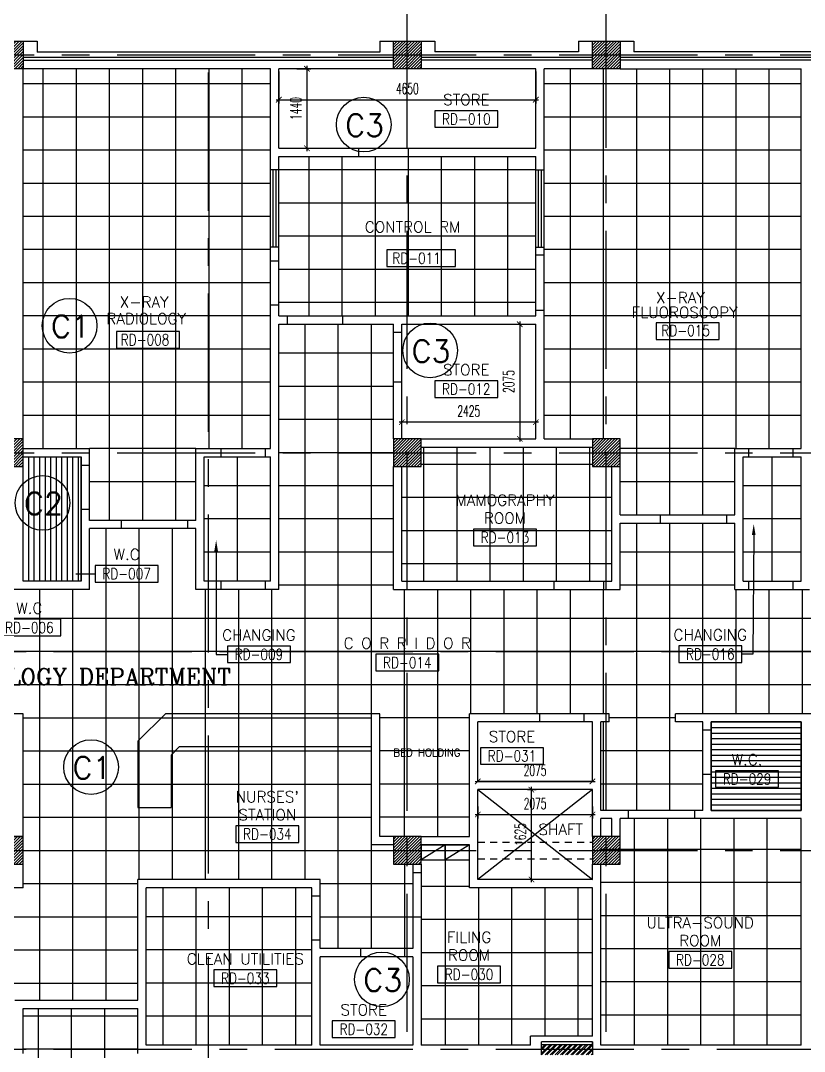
# Model space of a CAD drawing. Extents: x 417820 to 418166, y 43448 to 43632.
# Drawn here: x 417838.86 to 417853.04, y 43507.66 to 43526.31 of the extents above; entities that cross this region are included whole.
import ezdxf
from ezdxf.enums import TextEntityAlignment as Align

# ---------------------------------------------------------------- set-up
doc = ezdxf.new("R2010")
doc.units = 0
doc.header["$MEASUREMENT"] = 0
doc.header["$PDMODE"] = 3
doc.header["$PDSIZE"] = 0.1
doc.linetypes.add('CENTERX2', pattern=[4, 2.5, -0.5, 0.5, -0.5])
doc.linetypes.add('HIDDEN2', pattern=[0.1875, 0.125, -0.0625])
doc.layers.get('0').update_dxf_attribs({"linetype": 'CONTINUOUS'})
doc.layers.get('DEFPOINTS').update_dxf_attribs({"linetype": 'CONTINUOUS'})
for name, color, linetype in [('AX-DIM', 4, 'CONTINUOUS'), ('AXES', 11, 'CENTERX2'), ('CEILING', 4, 'CONTINUOUS'), ('ceiling-marker', 6, 'CONTINUOUS'), ('COL', 2, 'CONTINUOUS'), ('COUNTER', 5, 'CONTINUOUS'), ('DIM', 4, 'CONTINUOUS'), ('E-PANELBX', 3, 'CONTINUOUS'), ('FHC', 2, 'CONTINUOUS'), ('HAT', 8, 'CONTINUOUS'), ('HIDDEN', 9, 'HIDDEN2'), ('INSUL', 7, 'CONTINUOUS'), ('Locker', 7, 'CONTINUOUS'), ('RM-BOX', 11, 'CONTINUOUS'), ('RM-IND', 5, 'CONTINUOUS'), ('RM-NAME', 11, 'CONTINUOUS'), ('RM-NO', 11, 'CONTINUOUS'), ('TXT', 2, 'CONTINUOUS'), ('WALL', 2, 'CONTINUOUS'), ('WIN', 5, 'CONTINUOUS')]:
    doc.layers.add(name, color=color, linetype=linetype)
doc.styles.add('ROMANC', font='romanc', dxfattribs={"height": 0.1})
doc.styles.add('ROMANS', font='ROMANS.shx', dxfattribs={"width": 0.6})
doc.dimstyles.new('STANDARD in', dxfattribs={"dimtxt": 0.2, "dimasz": 0.1, "dimexe": 0.07, "dimexo": 0.05, "dimgap": 0.1, "dimtad": 1, "dimdec": 0, "dimlfac": 1000, "dimzin": 0, "dimdsep": 46, "dimtxsty": 'ROMANS', "dimblk": 'ARCHTICK', "dimcen": 0.05, "dimdle": 0.05, "dimclrd": 4, "dimclre": 4, "dimclrt": 2, "dimadec": 0, "dimazin": 0, "dimtfac": 1, "dimtdec": 0, "dimtmove": 2, "dimatfit": 3, "dimldrblk": 'ARCHTICK', "dimfxl": 0, "dimtolj": 1, "dimtzin": 0, "dimarcsym": 0})

# ---------------------------------------------------------------- blocks, each defined once
blk = doc.blocks.new('_ARCHTICK')
at = {"color": 0, "linetype": 'ByBlock', "const_width": 0.15}
blk.add_lwpolyline([(-0.5, -0.5), (0.5, 0.5)], dxfattribs=at)
blk = doc.blocks.new('*D179')
at = {"layer": 'AX-DIM', "color": 4, "lineweight": -2}
for p, q in [((417831.207, 43525.809), (417831.207, 43538.007)), ((417906.523, 43536.567), (417906.523, 43538.007)), ((417831.157, 43537.937), (417906.573, 43537.937))]:
    blk.add_line(p, q, dxfattribs=at)
at = {"layer": 'DEFPOINTS', "color": 0}
for p in [(417906.523, 43537.937), (417906.523, 43536.517), (417831.207, 43525.759)]:
    blk.add_point(p, dxfattribs=at)
at = {"layer": 'AX-DIM', "color": 4, "lineweight": -2, "xscale": 0.1, "yscale": 0.1, "zscale": 0.1, "rotation": 180}
blk.add_blockref('_ARCHTICK', (417831.207, 43537.937), dxfattribs=at)
at = {"layer": 'AX-DIM', "color": 4, "lineweight": -2, "xscale": 0.1, "yscale": 0.1, "zscale": 0.1}
blk.add_blockref('_ARCHTICK', (417906.523, 43537.937), dxfattribs=at)
at = {"layer": 'AX-DIM', "color": 2, "insert": (417868.865, 43538.137), "char_height": 0.2, "attachment_point": 5, "style": 'ROMANS'}
blk.add_mtext('\\A1;75316', dxfattribs=at)
blk = doc.blocks.new('*X82')
at = {"color": 0}
for p, q in [((31339, 55151), (31789, 55601)), ((31339, 55204), (31736, 55601)), ((31339, 55257), (31683, 55601)), ((31339, 55310), (31630, 55601)), ((31339, 55363), (31577, 55601)), ((31339, 55416), (31524, 55601)), ((31339, 55469), (31471, 55601)), ((31339, 55522), (31418, 55601)), ((31339, 55575), (31365, 55601)), ((31342, 55101), (31839, 55598)), ((31395, 55101), (31839, 55545)), ((31448, 55101), (31839, 55492)), ((31501, 55101), (31839, 55439)), ((31554, 55101), (31839, 55386)), ((31607, 55101), (31839, 55333)), ((31660, 55101), (31839, 55280)), ((31713, 55101), (31839, 55227)), ((31766, 55101), (31839, 55174)), ((31820, 55101), (31839, 55121))]:
    blk.add_line(p, q, dxfattribs=at)
blk = doc.blocks.new('COL50')
at = {"layer": 'COL'}
blk.add_lwpolyline([(-250, 250), (-250, -250), (250, -250), (250, 250)], close=True, dxfattribs=at)
blk = doc.blocks.new('*X85')
at = {"color": 0}
for p, q in [((31339, 62310), (31830, 62801)), ((31339, 62364), (31777, 62801)), ((31339, 62417), (31724, 62801)), ((31339, 62470), (31671, 62801)), ((31339, 62523), (31618, 62801)), ((31339, 62576), (31565, 62801)), ((31339, 62629), (31512, 62801)), ((31339, 62682), (31458, 62801)), ((31339, 62735), (31405, 62801)), ((31339, 62788), (31352, 62801)), ((31383, 62301), (31839, 62757)), ((31436, 62301), (31839, 62704)), ((31489, 62301), (31839, 62651)), ((31542, 62301), (31839, 62598)), ((31595, 62301), (31839, 62545)), ((31648, 62301), (31839, 62492)), ((31701, 62301), (31839, 62439)), ((31754, 62301), (31839, 62386)), ((31807, 62301), (31839, 62333))]:
    blk.add_line(p, q, dxfattribs=at)
blk = doc.blocks.new('*X87')
at = {"color": 0}
for p, q in [((31339, 69523), (31817, 70001)), ((31339, 69576), (31764, 70001)), ((31339, 69629), (31711, 70001)), ((31339, 69682), (31658, 70001)), ((31339, 69735), (31605, 70001)), ((31339, 69788), (31552, 70001)), ((31339, 69841), (31499, 70001)), ((31339, 69894), (31446, 70001)), ((31339, 69947), (31393, 70001)), ((31370, 69501), (31839, 69970)), ((31423, 69501), (31839, 69917)), ((31476, 69501), (31839, 69864)), ((31529, 69501), (31839, 69811)), ((31582, 69501), (31839, 69758)), ((31635, 69501), (31839, 69705)), ((31688, 69501), (31839, 69652)), ((31741, 69501), (31839, 69599)), ((31795, 69501), (31839, 69546))]:
    blk.add_line(p, q, dxfattribs=at)
blk = doc.blocks.new('RM1')
at = {"layer": 'RM-BOX'}
blk.add_lwpolyline([(570, -200), (-570, -200), (-570, -500), (570, -500)], close=True, dxfattribs=at)
at = {"layer": 'RM-NAME', "style": 'ROMANS'}
for tag, p in [('ROOMNAME1', (0, 324)), ('ROOMNAME2', (0, 0))]:
    blk.add_attdef(tag, text='', height=200, dxfattribs=at).set_placement(p, align=Align.MIDDLE)
at = {"layer": 'RM-NO', "style": 'ROMANS', "width": 0.8}
blk.add_attdef('ROOMNO', text='', height=200, dxfattribs=at).set_placement((0, -350), align=Align.MIDDLE)
blk = doc.blocks.new('*X108')
at = {"color": 0}
for p, q in [((39290, 55942), (39763, 56416)), ((39290, 55995), (39710, 56416)), ((39290, 56048), (39657, 56416)), ((39290, 56101), (39604, 56416)), ((39290, 56154), (39551, 56416)), ((39290, 56207), (39498, 56416)), ((39290, 56260), (39445, 56416)), ((39290, 56313), (39392, 56416)), ((39290, 56366), (39339, 56416)), ((39316, 55916), (39790, 56389)), ((39369, 55916), (39790, 56336)), ((39422, 55916), (39790, 56283)), ((39475, 55916), (39790, 56230)), ((39528, 55916), (39790, 56177)), ((39581, 55916), (39790, 56124)), ((39634, 55916), (39790, 56071)), ((39687, 55916), (39790, 56018)), ((39741, 55916), (39790, 55965))]:
    blk.add_line(p, q, dxfattribs=at)
blk = doc.blocks.new('*X89')
at = {"color": 0}
for p, q in [((38539, 62351), (38989, 62801)), ((38539, 62404), (38936, 62801)), ((38539, 62457), (38883, 62801)), ((38539, 62510), (38830, 62801)), ((38539, 62563), (38777, 62801)), ((38539, 62616), (38724, 62801)), ((38539, 62669), (38671, 62801)), ((38539, 62722), (38618, 62801)), ((38539, 62775), (38565, 62801)), ((38542, 62301), (39039, 62798)), ((38595, 62301), (39039, 62745)), ((38648, 62301), (39039, 62692)), ((38701, 62301), (39039, 62639)), ((38754, 62301), (39039, 62586)), ((38807, 62301), (39039, 62533)), ((38860, 62301), (39039, 62480)), ((38913, 62301), (39039, 62427)), ((38966, 62301), (39039, 62374)), ((39020, 62301), (39039, 62321))]:
    blk.add_line(p, q, dxfattribs=at)
blk = doc.blocks.new('*X88')
at = {"color": 0}
for p, q in [((38539, 69510), (39030, 70001)), ((38539, 69564), (38977, 70001)), ((38539, 69617), (38924, 70001)), ((38539, 69670), (38871, 70001)), ((38539, 69723), (38818, 70001)), ((38539, 69776), (38765, 70001)), ((38539, 69829), (38712, 70001)), ((38539, 69882), (38658, 70001)), ((38539, 69935), (38605, 70001)), ((38539, 69988), (38552, 70001)), ((38583, 69501), (39039, 69957)), ((38636, 69501), (39039, 69904)), ((38689, 69501), (39039, 69851)), ((38742, 69501), (39039, 69798)), ((38795, 69501), (39039, 69745)), ((38848, 69501), (39039, 69692)), ((38901, 69501), (39039, 69639)), ((38954, 69501), (39039, 69586)), ((39007, 69501), (39039, 69533))]:
    blk.add_line(p, q, dxfattribs=at)
blk = doc.blocks.new('*X90')
at = {"color": 0}
for p, q in [((42139, 62345), (42595, 62801)), ((42139, 62398), (42542, 62801)), ((42139, 62451), (42489, 62801)), ((42139, 62504), (42436, 62801)), ((42139, 62557), (42383, 62801)), ((42139, 62610), (42330, 62801)), ((42139, 62663), (42277, 62801)), ((42139, 62716), (42224, 62801)), ((42139, 62769), (42171, 62801)), ((42148, 62301), (42639, 62792)), ((42201, 62301), (42639, 62739)), ((42255, 62301), (42639, 62686)), ((42308, 62301), (42639, 62633)), ((42361, 62301), (42639, 62580)), ((42414, 62301), (42639, 62527)), ((42467, 62301), (42639, 62474)), ((42520, 62301), (42639, 62421)), ((42573, 62301), (42639, 62368)), ((42626, 62301), (42639, 62314))]:
    blk.add_line(p, q, dxfattribs=at)
blk = doc.blocks.new('*X91')
at = {"color": 0}
for p, q in [((42139, 69504), (42636, 70001)), ((42139, 69557), (42583, 70001)), ((42139, 69610), (42530, 70001)), ((42139, 69663), (42477, 70001)), ((42139, 69716), (42424, 70001)), ((42139, 69769), (42371, 70001)), ((42139, 69822), (42318, 70001)), ((42139, 69875), (42265, 70001)), ((42139, 69929), (42212, 70001)), ((42139, 69982), (42159, 70001)), ((42189, 69501), (42639, 69951)), ((42242, 69501), (42639, 69898)), ((42295, 69501), (42639, 69845)), ((42348, 69501), (42639, 69792)), ((42401, 69501), (42639, 69739)), ((42454, 69501), (42639, 69686)), ((42507, 69501), (42639, 69633)), ((42560, 69501), (42639, 69580)), ((42613, 69501), (42639, 69527))]:
    blk.add_line(p, q, dxfattribs=at)
blk = doc.blocks.new('*D146')
at = {"layer": 'DEFPOINTS', "color": 0}
for p in [(417843.532, 43525.444), (417848.182, 43525.444), (417848.182, 43524.884)]:
    blk.add_point(p, dxfattribs=at)
at = {"layer": 'DIM', "color": 4, "lineweight": -2}
for p, q in [((417843.532, 43525.394), (417843.532, 43524.814)), ((417848.182, 43525.394), (417848.182, 43524.814)), ((417843.482, 43524.884), (417848.232, 43524.884))]:
    blk.add_line(p, q, dxfattribs=at)
at = {"layer": 'DIM', "color": 4, "lineweight": -2, "xscale": 0.1, "yscale": 0.1, "zscale": 0.1, "rotation": 180}
blk.add_blockref('_ARCHTICK', (417843.532, 43524.884), dxfattribs=at)
at = {"layer": 'DIM', "color": 4, "lineweight": -2, "xscale": 0.1, "yscale": 0.1, "zscale": 0.1}
blk.add_blockref('_ARCHTICK', (417848.182, 43524.884), dxfattribs=at)
at = {"layer": 'DIM', "color": 2, "insert": (417845.857, 43525.084), "char_height": 0.2, "attachment_point": 5, "style": 'ROMANS'}
blk.add_mtext('\\A1;4650', dxfattribs=at)
blk = doc.blocks.new('*D147')
at = {"layer": 'DEFPOINTS', "color": 0}
for p in [(417843.807, 43525.444), (417843.807, 43524.004), (417844.039, 43524.004)]:
    blk.add_point(p, dxfattribs=at)
at = {"layer": 'DIM', "color": 4, "lineweight": -2}
for p, q in [((417844.039, 43525.494), (417844.039, 43523.954)), ((417843.857, 43525.444), (417844.109, 43525.444)), ((417843.857, 43524.004), (417844.109, 43524.004))]:
    blk.add_line(p, q, dxfattribs=at)
at = {"layer": 'DIM', "color": 4, "lineweight": -2, "xscale": 0.1, "yscale": 0.1, "zscale": 0.1}
for p, rotation in [((417844.039, 43525.444), 90), ((417844.039, 43524.004), 270)]:
    blk.add_blockref('_ARCHTICK', p, dxfattribs=dict(at, rotation=rotation))
at = {"layer": 'DIM', "color": 2, "insert": (417843.839, 43524.724), "char_height": 0.2, "attachment_point": 5, "rotation": 90, "style": 'ROMANS'}
blk.add_mtext('\\A1;1440', dxfattribs=at)
blk = doc.blocks.new('*D148')
at = {"layer": 'DEFPOINTS', "color": 0}
for p in [(417847.526, 43520.819), (417847.526, 43518.744), (417847.892, 43518.744)]:
    blk.add_point(p, dxfattribs=at)
at = {"layer": 'DIM', "color": 4, "lineweight": -2}
for p, q in [((417847.576, 43520.819), (417847.962, 43520.819)), ((417847.892, 43520.869), (417847.892, 43518.694)), ((417847.576, 43518.744), (417847.962, 43518.744))]:
    blk.add_line(p, q, dxfattribs=at)
at = {"layer": 'DIM', "color": 4, "lineweight": -2, "xscale": 0.1, "yscale": 0.1, "zscale": 0.1}
for p, rotation in [((417847.892, 43520.819), 90), ((417847.892, 43518.744), 270)]:
    blk.add_blockref('_ARCHTICK', p, dxfattribs=dict(at, rotation=rotation))
at = {"layer": 'DIM', "color": 2, "insert": (417847.692, 43519.782), "char_height": 0.2, "attachment_point": 5, "rotation": 90, "style": 'ROMANS'}
blk.add_mtext('\\A1;2075', dxfattribs=at)
blk = doc.blocks.new('*D149')
at = {"layer": 'DEFPOINTS', "color": 0}
for p in [(417845.757, 43519.047), (417845.757, 43518.889), (417848.182, 43518.744)]:
    blk.add_point(p, dxfattribs=at)
at = {"layer": 'DIM', "color": 4, "lineweight": -2}
for p, q in [((417845.757, 43518.939), (417845.757, 43519.117)), ((417848.182, 43518.794), (417848.182, 43519.117)), ((417848.232, 43519.047), (417845.707, 43519.047))]:
    blk.add_line(p, q, dxfattribs=at)
at = {"layer": 'DIM', "color": 4, "lineweight": -2, "xscale": 0.1, "yscale": 0.1, "zscale": 0.1, "rotation": 180}
blk.add_blockref('_ARCHTICK', (417845.757, 43519.047), dxfattribs=at)
at = {"layer": 'DIM', "color": 4, "lineweight": -2, "xscale": 0.1, "yscale": 0.1, "zscale": 0.1}
blk.add_blockref('_ARCHTICK', (417848.182, 43519.047), dxfattribs=at)
at = {"layer": 'DIM', "color": 2, "insert": (417846.969, 43519.247), "char_height": 0.2, "attachment_point": 5, "style": 'ROMANS'}
blk.add_mtext('\\A1;2425', dxfattribs=at)
blk = doc.blocks.new('*D150')
at = {"layer": 'DEFPOINTS', "color": 0}
for p in [(417848.102, 43512.394), (417848.235, 43512.394), (417848.235, 43510.769)]:
    blk.add_point(p, dxfattribs=at)
at = {"layer": 'DIM', "color": 4, "lineweight": -2}
for p, q in [((417848.185, 43512.394), (417848.032, 43512.394)), ((417848.102, 43510.719), (417848.102, 43512.444)), ((417848.185, 43510.769), (417848.032, 43510.769))]:
    blk.add_line(p, q, dxfattribs=at)
at = {"layer": 'DIM', "color": 4, "lineweight": -2, "xscale": 0.1, "yscale": 0.1, "zscale": 0.1}
for p, rotation in [((417848.102, 43512.394), 90), ((417848.102, 43510.769), 270)]:
    blk.add_blockref('_ARCHTICK', p, dxfattribs=dict(at, rotation=rotation))
at = {"layer": 'DIM', "color": 2, "insert": (417847.902, 43511.582), "char_height": 0.2, "attachment_point": 5, "rotation": 90, "style": 'ROMANS'}
blk.add_mtext('\\A1;1625', dxfattribs=at)
blk = doc.blocks.new('*D151')
at = {"layer": 'DEFPOINTS', "color": 0}
for p in [(417847.132, 43512.137), (417849.207, 43512.137), (417849.207, 43511.943)]:
    blk.add_point(p, dxfattribs=at)
at = {"layer": 'DIM', "color": 4, "lineweight": -2}
for p, q in [((417847.132, 43512.087), (417847.132, 43511.873)), ((417849.207, 43512.087), (417849.207, 43511.873)), ((417847.082, 43511.943), (417849.257, 43511.943))]:
    blk.add_line(p, q, dxfattribs=at)
at = {"layer": 'DIM', "color": 4, "lineweight": -2, "xscale": 0.1, "yscale": 0.1, "zscale": 0.1, "rotation": 180}
blk.add_blockref('_ARCHTICK', (417847.132, 43511.943), dxfattribs=at)
at = {"layer": 'DIM', "color": 4, "lineweight": -2, "xscale": 0.1, "yscale": 0.1, "zscale": 0.1}
blk.add_blockref('_ARCHTICK', (417849.207, 43511.943), dxfattribs=at)
at = {"layer": 'DIM', "color": 2, "insert": (417848.169, 43512.143), "char_height": 0.2, "attachment_point": 5, "style": 'ROMANS'}
blk.add_mtext('\\A1;2075', dxfattribs=at)
blk = doc.blocks.new('*D152')
at = {"layer": 'DEFPOINTS', "color": 0}
for p in [(417847.132, 43512.544), (417849.207, 43512.544), (417849.207, 43512.544)]:
    blk.add_point(p, dxfattribs=at)
at = {"layer": 'DIM', "color": 4, "lineweight": -2}
for p, q in [((417847.132, 43512.594), (417847.132, 43512.614)), ((417849.207, 43512.594), (417849.207, 43512.614)), ((417847.082, 43512.544), (417849.257, 43512.544))]:
    blk.add_line(p, q, dxfattribs=at)
at = {"layer": 'DIM', "color": 4, "lineweight": -2, "xscale": 0.1, "yscale": 0.1, "zscale": 0.1, "rotation": 180}
blk.add_blockref('_ARCHTICK', (417847.132, 43512.544), dxfattribs=at)
at = {"layer": 'DIM', "color": 4, "lineweight": -2, "xscale": 0.1, "yscale": 0.1, "zscale": 0.1}
blk.add_blockref('_ARCHTICK', (417849.207, 43512.544), dxfattribs=at)
at = {"layer": 'DIM', "color": 2, "insert": (417848.169, 43512.744), "char_height": 0.2, "attachment_point": 5, "style": 'ROMANS'}
blk.add_mtext('\\A1;2075', dxfattribs=at)

msp = doc.modelspace()

# ---------------------------------------------------------------- hatches: boundary and pattern name
at = {"layer": 'FHC', "linetype": 'ByBlock', "ltscale": 0.3}
h = msp.add_hatch(dxfattribs=at)
h.set_pattern_fill('ANSI32', color=11, scale=175, style=0)
h.set_pattern_definition([(44.999998, (417616.090424, 43476.54332), (-0.046403885, 0.046403882), []), (44.999998, (417616.12136, 43476.54332), (-0.046403885, 0.046403882), [])])
h.paths.add_polyline_path([(417849.2066, 43507.5943), (417849.2066, 43507.7843), (417848.2866, 43507.7843), (417848.2866, 43507.5943)])
h.paths.add_polyline_path([(417848.074, 43507.1732), (417848.074, 43507.594), (417848.3365, 43507.594), (417848.3365, 43507.1732)], flags=9)

# ---------------------------------------------------------------- linework, layer by layer
at = {"layer": 'AXES'}
for p, q in [((417845.8566, 43460.01), (417845.8566, 43538.4875)), ((417849.4566, 43460.01), (417849.4566, 43538.4875)), ((417820.6052, 43525.6943), (417889.6966, 43525.6943)), ((417842.2566, 43466.8743), (417842.2566, 43525.6943)), ((417820.6052, 43518.4943), (417889.6966, 43518.4943)), ((417831.4566, 43514.8943), (417889.6966, 43514.8943)), ((417820.6052, 43511.2943), (417889.6966, 43511.2943)), ((417831.4566, 43507.6943), (417889.6966, 43507.6943))]:
    msp.add_line(p, q, dxfattribs=at)
at = {"layer": 'CEILING'}
for p, q in [((417839.2691, 43518.5693), (417839.2691, 43525.4443)), ((417839.8691, 43518.5693), (417839.8691, 43525.4443)), ((417840.4691, 43517.2693), (417840.4691, 43525.4443)), ((417841.0691, 43517.2693), (417841.0691, 43525.4443)), ((417841.6691, 43517.2693), (417841.6691, 43525.4443)), ((417842.2691, 43518.5693), (417842.2691, 43525.4443)), ((417842.8691, 43518.5693), (417842.8691, 43525.4443)), ((417848.8066, 43518.7443), (417848.8066, 43525.4443)), ((417849.4066, 43518.7443), (417849.4066, 43525.4443)), ((417850.0066, 43517.3693), (417850.0066, 43525.4443)), ((417850.6066, 43517.3693), (417850.6066, 43525.4443)), ((417851.2066, 43517.3693), (417851.2066, 43525.4443)), ((417851.8066, 43518.5693), (417851.8066, 43525.4443)), ((417852.4066, 43518.5693), (417852.4066, 43525.4443)), ((417843.3816, 43525.1693), (417838.9066, 43525.1693)), ((417852.9816, 43525.1693), (417848.3316, 43525.1693)), ((417843.3816, 43524.5693), (417838.9066, 43524.5693)), ((417852.9816, 43524.5693), (417848.3316, 43524.5693)), ((417843.3816, 43523.9693), (417838.9066, 43523.9693)), ((417852.9816, 43523.9693), (417848.3316, 43523.9693)), ((417844.0718, 43523.8543), (417844.0718, 43520.9693)), ((417844.6718, 43523.8543), (417844.6718, 43520.9693)), ((417845.2718, 43523.8543), (417845.2718, 43520.9693)), ((417845.8718, 43523.8543), (417845.8718, 43520.9693)), ((417846.4718, 43523.8543), (417846.4718, 43520.9693)), ((417847.0718, 43523.8543), (417847.0718, 43520.9693)), ((417847.6718, 43523.8543), (417847.6718, 43520.9693)), ((417848.1816, 43523.6118), (417843.5316, 43523.6118)), ((417843.3816, 43523.3693), (417838.9066, 43523.3693)), ((417852.9816, 43523.3693), (417848.3316, 43523.3693)), ((417848.1816, 43523.0118), (417843.5316, 43523.0118)), ((417843.3816, 43522.7693), (417838.9066, 43522.7693)), ((417852.9816, 43522.7693), (417848.3316, 43522.7693)), ((417848.1816, 43522.4118), (417843.5316, 43522.4118)), ((417843.3816, 43522.1693), (417838.9066, 43522.1693)), ((417852.9816, 43522.1693), (417848.3316, 43522.1693)), ((417848.1816, 43521.8118), (417843.5316, 43521.8118)), ((417843.3816, 43521.5693), (417838.9066, 43521.5693)), ((417852.9816, 43521.5693), (417848.3316, 43521.5693)), ((417848.1816, 43521.2118), (417843.5316, 43521.2118)), ((417843.3816, 43520.9693), (417838.9066, 43520.9693)), ((417844.0066, 43510.7693), (417844.0066, 43520.8193)), ((417844.6066, 43509.5193), (417844.6066, 43520.8193)), ((417845.2066, 43509.5193), (417845.2066, 43520.8193)), ((417852.9816, 43520.9693), (417848.3316, 43520.9693)), ((417843.3816, 43520.3693), (417838.9066, 43520.3693)), ((417845.6066, 43520.2943), (417843.5316, 43520.2943)), ((417852.9816, 43520.3693), (417848.3316, 43520.3693)), ((417843.3816, 43519.7693), (417838.9066, 43519.7693)), ((417845.6066, 43519.6943), (417843.5316, 43519.6943)), ((417852.9816, 43519.7693), (417848.3316, 43519.7693)), ((417843.3816, 43519.1693), (417838.9066, 43519.1693)), ((417852.9816, 43519.1693), (417848.3316, 43519.1693)), ((417845.6066, 43519.0943), (417843.5316, 43519.0943)), ((417842.0316, 43518.5693), (417840.1066, 43518.5693)), ((417846.1566, 43516.1693), (417846.1566, 43518.5943)), ((417846.7566, 43516.1693), (417846.7566, 43518.5943)), ((417847.3566, 43516.1693), (417847.3566, 43518.5943)), ((417847.9566, 43516.1693), (417847.9566, 43518.5943)), ((417848.5566, 43516.1693), (417848.5566, 43518.5943)), ((417849.1566, 43516.1693), (417849.1566, 43518.5943)), ((417851.7816, 43518.5693), (417849.7066, 43518.5693)), ((417839.0066, 43516.1693), (417839.0066, 43518.4193)), ((417839.1066, 43516.1693), (417839.1066, 43518.4193)), ((417839.2066, 43516.1693), (417839.2066, 43518.4193)), ((417839.3066, 43516.1693), (417839.3066, 43518.4193)), ((417839.4066, 43516.1693), (417839.4066, 43518.4193)), ((417839.5066, 43516.1693), (417839.5066, 43518.4193)), ((417839.6066, 43516.1693), (417839.6066, 43518.4193)), ((417839.7066, 43516.1693), (417839.7066, 43518.4193)), ((417839.8066, 43516.1693), (417839.8066, 43518.4193)), ((417839.9066, 43516.1693), (417839.9066, 43518.4193)), ((417842.7816, 43516.1693), (417842.7816, 43518.4193)), ((417845.6066, 43518.4943), (417843.5316, 43518.4943)), ((417852.4566, 43516.1693), (417852.4566, 43518.4193)), ((417849.2066, 43518.2818), (417846.1066, 43518.2818)), ((417842.0316, 43517.9693), (417840.1066, 43517.9693)), ((417843.3816, 43517.8943), (417842.1816, 43517.8943)), ((417845.6066, 43517.8943), (417843.5316, 43517.8943)), ((417851.7816, 43517.9693), (417849.7066, 43517.9693)), ((417852.9816, 43517.8943), (417851.9316, 43517.8943)), ((417849.5566, 43517.6818), (417845.7566, 43517.6818)), ((417843.3816, 43517.2943), (417842.1816, 43517.2943)), ((417845.6066, 43517.2943), (417843.5316, 43517.2943)), ((417852.9816, 43517.2943), (417851.9316, 43517.2943)), ((417840.4066, 43508.5827), (417840.4066, 43517.1193)), ((417841.0066, 43510.7693), (417841.0066, 43517.1193)), ((417841.6066, 43510.7693), (417841.6066, 43517.1193)), ((417849.5566, 43517.0818), (417845.7566, 43517.0818)), ((417850.0066, 43512.0193), (417850.0066, 43517.2193)), ((417850.6066, 43512.0193), (417850.6066, 43517.2193)), ((417851.2066, 43513.7693), (417851.2066, 43517.2193)), ((417843.3816, 43516.6943), (417842.1816, 43516.6943)), ((417845.6066, 43516.6943), (417843.5316, 43516.6943)), ((417851.7816, 43516.6943), (417849.7066, 43516.6943)), ((417852.9816, 43516.6943), (417851.9316, 43516.6943)), ((417849.5566, 43516.4818), (417845.7566, 43516.4818)), ((417839.2066, 43508.5827), (417839.2066, 43516.0193)), ((417839.8066, 43508.5827), (417839.8066, 43516.0193)), ((417842.2066, 43510.7693), (417842.2066, 43516.0193)), ((417842.8066, 43510.7693), (417842.8066, 43516.0193)), ((417843.4066, 43510.7693), (417843.4066, 43516.0193)), ((417845.6066, 43516.0943), (417843.5316, 43516.0943)), ((417845.8066, 43511.5443), (417845.8066, 43516.0193)), ((417846.4066, 43511.5443), (417846.4066, 43516.0193)), ((417847.0066, 43513.7693), (417847.0066, 43516.0193)), ((417847.6066, 43513.7693), (417847.6066, 43516.0193)), ((417848.2066, 43513.7693), (417848.2066, 43516.0193)), ((417848.8066, 43513.7693), (417848.8066, 43516.0193)), ((417849.4066, 43513.7693), (417849.4066, 43516.0193)), ((417851.7816, 43516.0943), (417849.7066, 43516.0943)), ((417851.8066, 43513.7693), (417851.8066, 43516.0193)), ((417852.4066, 43513.7693), (417852.4066, 43516.0193)), ((417853.0066, 43513.7693), (417853.0066, 43516.0193)), ((417858.7285, 43515.4943), (417831.7066, 43515.4943)), ((417858.7285, 43514.8943), (417831.7066, 43514.8943)), ((417858.7285, 43514.2943), (417831.7066, 43514.2943)), ((417838.9066, 43513.6943), (417845.2066, 43513.6943)), ((417846.9816, 43513.6943), (417845.3566, 43513.6943)), ((417849.4066, 43512.0193), (417849.4066, 43513.6193)), ((417850.7066, 43513.6943), (417849.5066, 43513.6943)), ((417851.3566, 43513.5193), (417852.9816, 43513.5193)), ((417851.3566, 43513.4193), (417852.9816, 43513.4193)), ((417851.3566, 43513.3193), (417852.9816, 43513.3193)), ((417851.3566, 43513.2193), (417852.9816, 43513.2193)), ((417838.9066, 43513.0943), (417845.2066, 43513.0943)), ((417846.9816, 43513.0943), (417845.3566, 43513.0943)), ((417851.2066, 43513.0943), (417849.3566, 43513.0943)), ((417851.3566, 43513.1193), (417852.9816, 43513.1193)), ((417851.3566, 43513.0193), (417852.9816, 43513.0193)), ((417851.3566, 43512.9193), (417852.9816, 43512.9193)), ((417851.3566, 43512.8193), (417852.9816, 43512.8193)), ((417851.3566, 43512.7193), (417852.9816, 43512.7193)), ((417851.3566, 43512.6193), (417852.9816, 43512.6193)), ((417838.9066, 43512.4943), (417845.2066, 43512.4943)), ((417846.9816, 43512.4943), (417845.3566, 43512.4943)), ((417851.2066, 43512.4943), (417849.3566, 43512.4943)), ((417851.3566, 43512.5193), (417852.9816, 43512.5193)), ((417851.3566, 43512.4193), (417852.9816, 43512.4193)), ((417851.3566, 43512.3193), (417852.9816, 43512.3193)), ((417851.3566, 43512.2193), (417852.9816, 43512.2193)), ((417851.3566, 43512.1193), (417852.9816, 43512.1193)), ((417838.9066, 43511.8943), (417845.2066, 43511.8943)), ((417846.9816, 43511.8943), (417845.3566, 43511.8943)), ((417849.9691, 43507.7693), (417849.9691, 43511.8693)), ((417850.5691, 43507.7693), (417850.5691, 43511.8693)), ((417851.1691, 43507.7693), (417851.1691, 43511.8693)), ((417851.7691, 43507.7693), (417851.7691, 43511.8693)), ((417852.3691, 43507.7693), (417852.3691, 43511.8693)), ((417838.9066, 43511.2943), (417845.2066, 43511.2943)), ((417849.3566, 43511.3193), (417852.9816, 43511.3193)), ((417846.5441, 43511.1265), (417846.5441, 43507.7693)), ((417845.8066, 43511.0443), (417845.8066, 43509.5193)), ((417849.3566, 43510.7193), (417852.9816, 43510.7193)), ((417838.9066, 43510.6943), (417840.9816, 43510.6943)), ((417841.4316, 43510.6193), (417841.4316, 43507.7693)), ((417842.0316, 43510.6193), (417842.0316, 43507.7693)), ((417842.6316, 43510.6193), (417842.6316, 43507.7693)), ((417843.2316, 43510.6193), (417843.2316, 43507.7693)), ((417843.8316, 43510.6193), (417843.8316, 43507.7693)), ((417844.2816, 43510.6943), (417845.9566, 43510.6943)), ((417846.1066, 43510.6479), (417846.9816, 43510.6479)), ((417847.1441, 43510.6193), (417847.1441, 43507.7693)), ((417847.7441, 43510.6193), (417847.7441, 43507.7693)), ((417848.3441, 43510.6193), (417848.3441, 43507.9293)), ((417848.9441, 43510.6193), (417848.9441, 43507.9293)), ((417834.1466, 43510.0943), (417840.9816, 43510.0943)), ((417844.1316, 43510.0943), (417841.1316, 43510.0943)), ((417844.2816, 43510.0943), (417845.9566, 43510.0943)), ((417846.1066, 43510.0479), (417849.2066, 43510.0479)), ((417849.3566, 43510.1193), (417852.9816, 43510.1193)), ((417834.1466, 43509.4943), (417840.9816, 43509.4943)), ((417844.1316, 43509.4943), (417841.1316, 43509.4943)), ((417846.1066, 43509.4479), (417849.2066, 43509.4479)), ((417849.3566, 43509.5193), (417852.9816, 43509.5193)), ((417834.1466, 43508.8943), (417840.9816, 43508.8943)), ((417844.1316, 43508.8943), (417841.1316, 43508.8943)), ((417846.1066, 43508.8479), (417849.2066, 43508.8479)), ((417849.3566, 43508.9193), (417852.9816, 43508.9193)), ((417840.9816, 43508.2943), (417838.9066, 43508.2943)), ((417839.1816, 43505.3693), (417839.1816, 43508.4327)), ((417839.7816, 43505.3693), (417839.7816, 43508.4327)), ((417840.3816, 43505.3693), (417840.3816, 43508.4327)), ((417844.1316, 43508.2943), (417841.1316, 43508.2943)), ((417849.3566, 43508.3193), (417852.9816, 43508.3193)), ((417846.1066, 43508.2479), (417849.2066, 43508.2479)), ((417840.9816, 43507.6943), (417838.9066, 43507.6943))]:
    msp.add_line(p, q, dxfattribs=at)
for points in [[(417838.9066, 43518.4193), (417839.9566, 43518.4193), (417839.9566, 43516.1693), (417838.9066, 43516.1693)], [(417852.9816, 43513.6193), (417851.3566, 43513.6193), (417851.3566, 43512.0193), (417852.9816, 43512.0193)]]:
    msp.add_lwpolyline(points, close=True, dxfattribs=at)
at = {"layer": 'ceiling-marker', "color": 2}
for centre in [(417845.0677, 43524.4325), (417839.7449, 43520.7916), (417846.2693, 43520.3449), (417839.2556, 43517.5847), (417840.1342, 43512.8039), (417845.3965, 43508.9607)]:
    msp.add_circle(centre, 0.4949, dxfattribs=at)
at = {"layer": 'COL'}
for points in [[(417838.4066, 43525.4443), (417838.4066, 43525.9443), (417838.9066, 43525.9443), (417838.9066, 43525.4443)], [(417845.6066, 43525.4443), (417845.6066, 43525.9443), (417846.1066, 43525.9443), (417846.1066, 43525.4443)], [(417849.2066, 43525.4443), (417849.2066, 43525.9443), (417849.7066, 43525.9443), (417849.7066, 43525.4443)]]:
    msp.add_lwpolyline(points, close=True, dxfattribs=at)
at = {"layer": 'COUNTER'}
for p, q in [((417841.4805, 43513.7693), (417840.9805, 43513.2693)), ((417845.2066, 43513.7693), (417841.4805, 43513.7693)), ((417840.9805, 43513.2693), (417840.9805, 43512.0693)), ((417841.7291, 43513.1693), (417841.5805, 43513.0208)), ((417845.2066, 43513.1693), (417841.7291, 43513.1693)), ((417841.5805, 43513.0208), (417841.5805, 43512.0693)), ((417840.9805, 43512.0693), (417841.5805, 43512.0693))]:
    msp.add_line(p, q, dxfattribs=at)
at = {"layer": 'E-PANELBX'}
for p, q in [((417846.5441, 43511.3943), (417846.1066, 43511.1265)), ((417846.9816, 43511.3943), (417846.5441, 43511.1265))]:
    msp.add_line(p, q, dxfattribs=at)
for points in [[(417846.1066, 43511.1265), (417846.5441, 43511.1265), (417846.5441, 43511.3943), (417846.1066, 43511.3943)], [(417846.5441, 43511.1265), (417846.9816, 43511.1265), (417846.9816, 43511.3943), (417846.5441, 43511.3943)]]:
    msp.add_lwpolyline(points, close=True, dxfattribs=at)
at = {"layer": 'FHC', "linetype": 'ByBlock', "ltscale": 0.3}
for p, q in [((417848.2866, 43507.7843), (417849.2066, 43507.7843)), ((417848.2866, 43507.5943), (417848.2866, 43507.7843)), ((417849.2066, 43507.7843), (417849.2066, 43507.5943))]:
    msp.add_line(p, q, dxfattribs=at)
at = {"layer": 'HIDDEN', "color": 251}
for p, q in [((417847.1316, 43511.4443), (417849.2066, 43511.4443)), ((417847.1316, 43511.1443), (417849.2066, 43511.1443))]:
    msp.add_line(p, q, dxfattribs=at)
at = {"layer": 'INSUL'}
for p, q in [((417845.6066, 43525.6443), (417838.9066, 43525.6443)), ((417849.2066, 43525.6483), (417846.1066, 43525.6483)), ((417854.0065, 43525.6483), (417849.7066, 43525.6483)), ((417845.6066, 43525.5943), (417838.9066, 43525.5943)), ((417849.2066, 43525.5983), (417846.1066, 43525.5983)), ((417854.0065, 43525.5983), (417849.7066, 43525.5983))]:
    msp.add_line(p, q, dxfattribs=at)
at = {"layer": 'Locker'}
for p, q in [((417847.1316, 43512.3943), (417849.2066, 43510.7693)), ((417849.2066, 43512.3943), (417847.1316, 43510.7693))]:
    msp.add_line(p, q, dxfattribs=at)
at = {"layer": 'RM-BOX'}
for points in [[(417846.7266, 43522.1635), (417845.4846, 43522.1635), (417845.4846, 43521.8635), (417846.7266, 43521.8635)], [(417851.4976, 43520.8425), (417850.3578, 43520.8425), (417850.3578, 43520.5425), (417851.4976, 43520.5425)], [(417841.7335, 43520.687), (417840.5938, 43520.687), (417840.5938, 43520.387), (417841.7335, 43520.387)]]:
    msp.add_lwpolyline(points, close=True, dxfattribs=at)
at = {"layer": 'RM-IND'}
for p, q in [((417852.1246, 43517.0044), (417852.1115, 43514.8467)), ((417842.3971, 43516.7101), (417842.3971, 43514.8434)), ((417839.8563, 43516.303), (417840.2075, 43516.303)), ((417842.3971, 43514.8434), (417842.6005, 43514.8434)), ((417852.1115, 43514.8467), (417851.908, 43514.8467))]:
    msp.add_line(p, q, dxfattribs=at)
for points in [[(417852.0913, 43517.0044), (417852.1579, 43517.0044), (417852.1246, 43517.2044)], [(417842.3637, 43516.7101), (417842.4304, 43516.7101), (417842.3971, 43516.9101)]]:
    msp.add_solid(points, dxfattribs=at)
at = {"layer": 'WALL'}
for p, q in [((417838.156, 43525.9443), (417839.1566, 43525.9443)), ((417839.1566, 43525.9443), (417839.1566, 43525.7443)), ((417845.3566, 43525.9443), (417845.3566, 43525.7443)), ((417845.3566, 43525.9443), (417846.3566, 43525.9443)), ((417846.3566, 43525.9443), (417846.3566, 43525.7483)), ((417848.9566, 43525.9443), (417848.9566, 43525.7483)), ((417848.9566, 43525.9443), (417849.9566, 43525.9443)), ((417849.9566, 43525.9443), (417849.9566, 43525.7483)), ((417845.3566, 43525.7443), (417839.1566, 43525.7443)), ((417848.9566, 43525.7483), (417846.3566, 43525.7483)), ((417854.1984, 43525.7483), (417849.9566, 43525.7483)), ((417843.3816, 43525.4443), (417838.9066, 43525.4443)), ((417838.9066, 43518.7443), (417838.9066, 43525.4443)), ((417838.9066, 43522.1693), (417838.9066, 43525.4443)), ((417843.3816, 43523.6118), (417843.3816, 43525.4443)), ((417845.6066, 43525.4443), (417843.5316, 43525.4443)), ((417843.5316, 43524.0043), (417843.5316, 43525.4443)), ((417848.1816, 43525.4443), (417846.1066, 43525.4443)), ((417848.1816, 43524.0043), (417848.1816, 43525.4443)), ((417849.2066, 43525.4443), (417848.3316, 43525.4443)), ((417848.3316, 43523.6118), (417848.3316, 43525.4443)), ((417849.7066, 43525.4443), (417852.9816, 43525.4443)), ((417852.9816, 43518.5693), (417852.9816, 43525.4443)), ((417843.5316, 43524.0043), (417844.9718, 43524.0043)), ((417844.9718, 43524.0043), (417848.1816, 43524.0043)), ((417844.9718, 43524.0043), (417844.9718, 43523.8543)), ((417845.8718, 43524.0043), (417845.8718, 43523.8543)), ((417843.5316, 43523.8543), (417844.9718, 43523.8543)), ((417843.5316, 43523.6118), (417843.5316, 43523.8543)), ((417844.9718, 43523.8543), (417848.1816, 43523.8543)), ((417848.1816, 43523.6118), (417848.1816, 43523.8543)), ((417843.5316, 43523.6118), (417843.3816, 43523.6118)), ((417848.1816, 43523.6118), (417848.3316, 43523.6118)), ((417843.3816, 43521.9693), (417843.3816, 43522.2118)), ((417843.5316, 43522.2118), (417843.3816, 43522.2118)), ((417843.5316, 43521.9693), (417843.5316, 43522.2118)), ((417848.1816, 43522.0693), (417848.1816, 43522.2118)), ((417848.1816, 43522.2118), (417848.3316, 43522.2118)), ((417848.3316, 43522.0693), (417848.3316, 43522.2118)), ((417843.3816, 43518.5693), (417843.3816, 43521.9693)), ((417843.3816, 43521.9693), (417843.5316, 43521.9693)), ((417843.5316, 43520.9693), (417843.5316, 43521.9693)), ((417848.1816, 43520.9693), (417848.1816, 43522.0693)), ((417848.3316, 43522.0693), (417848.1816, 43522.0693)), ((417848.3316, 43518.7443), (417848.3316, 43522.0693)), ((417843.3816, 43521.1693), (417843.5316, 43521.1693)), ((417848.3316, 43521.0693), (417848.1816, 43521.0693)), ((417843.5316, 43520.9693), (417843.6816, 43520.9693)), ((417843.5316, 43516.0193), (417843.5316, 43520.8193)), ((417843.5316, 43520.8193), (417843.6816, 43520.8193)), ((417843.6816, 43520.9693), (417848.1816, 43520.9693)), ((417843.6816, 43520.9693), (417843.6816, 43520.8193)), ((417843.6816, 43520.9693), (417843.6816, 43520.8193)), ((417843.6816, 43520.8193), (417845.6066, 43520.8193)), ((417844.6816, 43520.9693), (417844.6816, 43520.8193)), ((417844.6816, 43520.9693), (417844.6816, 43520.8193)), ((417845.6066, 43520.6693), (417845.6066, 43520.8193)), ((417845.7566, 43520.6693), (417845.7566, 43520.8193)), ((417845.7566, 43520.8193), (417848.1816, 43520.8193)), ((417848.1816, 43518.7443), (417848.1816, 43520.8193)), ((417845.6066, 43518.7443), (417845.6066, 43520.6693)), ((417845.7566, 43520.6693), (417845.6066, 43520.6693)), ((417845.7566, 43518.7443), (417845.7566, 43520.6693)), ((417845.7566, 43519.7693), (417845.6066, 43519.7693)), ((417846.1066, 43518.7443), (417848.1816, 43518.7443)), ((417848.3316, 43518.7443), (417849.2066, 43518.7443)), ((417838.9066, 43518.5693), (417840.1066, 43518.5693)), ((417840.1066, 43518.2693), (417840.1066, 43518.5693)), ((417842.0316, 43517.2693), (417842.0316, 43518.5693)), ((417842.0316, 43518.5693), (417842.4816, 43518.5693)), ((417842.4816, 43518.5693), (417842.4816, 43518.4193)), ((417842.4816, 43518.5693), (417843.3816, 43518.5693)), ((417843.2816, 43518.5693), (417843.2816, 43518.4193)), ((417846.1066, 43518.5943), (417849.2066, 43518.5943)), ((417851.7816, 43517.3693), (417851.7816, 43518.5693)), ((417851.7816, 43518.5693), (417852.0316, 43518.5693)), ((417852.0316, 43518.5693), (417852.0316, 43518.4193)), ((417852.0316, 43518.5693), (417852.9816, 43518.5693)), ((417852.8316, 43518.5693), (417852.8316, 43518.4193)), ((417838.9066, 43518.4193), (417839.9566, 43518.4193)), ((417839.9566, 43518.2693), (417839.9566, 43518.4193)), ((417842.1816, 43518.4193), (417842.4816, 43518.4193)), ((417842.1816, 43516.1693), (417842.1816, 43518.4193)), ((417842.4816, 43518.4193), (417843.3816, 43518.4193)), ((417843.3816, 43516.1693), (417843.3816, 43518.4193)), ((417851.9316, 43516.1693), (417851.9316, 43518.4193)), ((417851.9316, 43518.4193), (417852.0316, 43518.4193)), ((417852.0316, 43518.4193), (417852.9816, 43518.4193)), ((417852.9816, 43516.1693), (417852.9816, 43518.4193)), ((417838.9066, 43516.1693), (417838.9066, 43518.2443)), ((417839.9566, 43518.2693), (417840.1066, 43518.2693)), ((417839.9566, 43516.1693), (417839.9566, 43518.2693)), ((417839.9566, 43518.2693), (417840.1066, 43518.2693)), ((417840.1066, 43517.2693), (417840.1066, 43518.2693)), ((417845.6066, 43516.0193), (417845.6066, 43518.2443)), ((417845.7566, 43516.1693), (417845.7566, 43518.2443)), ((417849.5566, 43516.1693), (417849.5566, 43518.2443)), ((417849.7066, 43517.3693), (417849.7066, 43518.2443)), ((417839.9566, 43517.4693), (417840.1066, 43517.4693)), ((417839.9566, 43517.4693), (417840.1066, 43517.4693)), ((417841.8816, 43517.2693), (417840.1066, 43517.2693)), ((417840.6816, 43517.2693), (417840.6816, 43517.1193)), ((417841.8816, 43517.2693), (417841.8816, 43517.1193)), ((417842.0316, 43517.2693), (417841.8816, 43517.2693)), ((417849.7066, 43517.3693), (417851.6316, 43517.3693)), ((417850.4316, 43517.3693), (417850.4316, 43517.2193)), ((417851.6316, 43517.3693), (417851.6316, 43517.2193)), ((417851.6316, 43517.3693), (417851.7816, 43517.3693)), ((417841.8816, 43517.1193), (417840.1066, 43517.1193)), ((417840.1066, 43516.0193), (417840.1066, 43517.1193)), ((417842.0316, 43517.1193), (417841.8816, 43517.1193)), ((417842.0316, 43516.0193), (417842.0316, 43517.1193)), ((417849.7066, 43516.0193), (417849.7066, 43517.2193)), ((417849.7066, 43517.2193), (417851.6316, 43517.2193)), ((417851.6316, 43517.2193), (417851.7816, 43517.2193)), ((417851.7816, 43516.0193), (417851.7816, 43517.2193)), ((417839.9566, 43516.1693), (417838.9066, 43516.1693)), ((417843.2816, 43516.1693), (417842.1816, 43516.1693)), ((417842.4816, 43516.1693), (417842.4816, 43516.0193)), ((417843.2816, 43516.1693), (417843.2816, 43516.0193)), ((417843.3816, 43516.1693), (417843.2816, 43516.1693)), ((417845.7566, 43516.1693), (417849.4066, 43516.1693)), ((417848.5066, 43516.1693), (417848.5066, 43516.0193)), ((417849.4066, 43516.1693), (417849.4066, 43516.0193)), ((417849.4066, 43516.1693), (417849.5566, 43516.1693)), ((417851.9316, 43516.1693), (417852.0316, 43516.1693)), ((417852.0316, 43516.1693), (417852.0316, 43516.0193)), ((417852.0316, 43516.1693), (417852.9816, 43516.1693)), ((417852.8316, 43516.1693), (417852.8316, 43516.0193)), ((417840.1066, 43516.0193), (417838.6536, 43516.0193)), ((417843.2816, 43516.0193), (417842.0316, 43516.0193)), ((417843.5316, 43516.0193), (417843.2816, 43516.0193)), ((417845.6066, 43516.0193), (417849.4066, 43516.0193)), ((417849.4066, 43516.0193), (417849.7066, 43516.0193)), ((417851.7816, 43516.0193), (417852.0316, 43516.0193)), ((417852.0316, 43516.0193), (417853.1316, 43516.0193)), ((417838.9066, 43513.7693), (417831.7066, 43513.7693)), ((417838.9066, 43511.5443), (417838.9066, 43513.7693)), ((417845.2066, 43511.3943), (417845.2066, 43513.7693)), ((417845.3566, 43513.7693), (417845.2066, 43513.7693)), ((417845.3566, 43511.5443), (417845.3566, 43513.7693)), ((417849.0566, 43513.7693), (417846.9816, 43513.7693)), ((417846.9816, 43511.5443), (417846.9816, 43513.7693)), ((417848.2566, 43513.6193), (417848.2566, 43513.7693)), ((417849.5066, 43513.7693), (417849.0566, 43513.7693)), ((417849.0566, 43513.6193), (417849.0566, 43513.7693)), ((417849.5066, 43513.6193), (417849.5066, 43513.7693)), ((417856.6066, 43513.7693), (417850.7066, 43513.7693)), ((417850.7066, 43513.6193), (417850.7066, 43513.7693)), ((417850.7066, 43513.6193), (417850.7066, 43513.7693)), ((417847.1316, 43512.5443), (417847.1316, 43513.6193)), ((417849.0566, 43513.6193), (417847.1316, 43513.6193)), ((417849.2066, 43513.6193), (417849.0566, 43513.6193)), ((417849.2066, 43512.5443), (417849.2066, 43513.6193)), ((417849.5066, 43513.6193), (417849.3566, 43513.6193)), ((417849.3566, 43512.0193), (417849.3566, 43513.6193)), ((417851.2066, 43513.6193), (417850.7066, 43513.6193)), ((417851.2066, 43513.4693), (417851.2066, 43513.6193)), ((417851.3566, 43513.4693), (417851.3566, 43513.6193)), ((417851.3566, 43513.6193), (417852.9816, 43513.6193)), ((417852.9816, 43513.6193), (417852.9816, 43512.0193)), ((417851.3566, 43513.4693), (417851.2066, 43513.4693)), ((417851.2066, 43512.0193), (417851.2066, 43513.4693)), ((417851.3566, 43513.4693), (417851.2066, 43513.4693)), ((417851.3566, 43512.0193), (417851.3566, 43513.4693)), ((417851.3566, 43512.6693), (417851.2066, 43512.6693)), ((417851.3566, 43512.6693), (417851.2066, 43512.6693)), ((417849.2066, 43512.5443), (417847.1316, 43512.5443)), ((417849.2066, 43512.3943), (417847.1316, 43512.3943)), ((417847.1316, 43510.7693), (417847.1316, 43512.3943)), ((417849.2066, 43511.5443), (417849.2066, 43512.3943)), ((417849.8566, 43512.0193), (417849.3566, 43512.0193)), ((417851.2066, 43512.0193), (417849.8566, 43512.0193)), ((417849.8566, 43511.8693), (417849.8566, 43512.0193)), ((417851.0566, 43511.8693), (417851.0566, 43512.0193)), ((417852.9816, 43512.0193), (417851.3566, 43512.0193)), ((417849.3566, 43511.5443), (417849.3566, 43511.8693)), ((417849.5566, 43511.8693), (417849.3566, 43511.8693)), ((417849.5566, 43511.5443), (417849.5566, 43511.8693)), ((417849.8566, 43511.8693), (417849.7066, 43511.8693)), ((417849.7066, 43511.5443), (417849.7066, 43511.8693)), ((417852.9816, 43511.8693), (417849.8566, 43511.8693)), ((417852.9816, 43507.7693), (417852.9816, 43511.8693)), ((417838.7566, 43511.5443), (417838.9066, 43511.5443)), ((417845.6066, 43511.5443), (417845.3566, 43511.5443)), ((417846.1066, 43511.5443), (417846.9816, 43511.5443)), ((417845.6066, 43511.3943), (417845.2066, 43511.3943)), ((417846.1066, 43511.3943), (417846.9816, 43511.3943)), ((417846.9816, 43510.6193), (417846.9816, 43511.3943)), ((417838.9066, 43510.6193), (417838.9066, 43511.0443)), ((417845.9566, 43511.0443), (417845.9566, 43510.8942)), ((417846.1066, 43511.0443), (417846.1066, 43510.8942)), ((417849.2066, 43510.7693), (417849.2066, 43511.0443)), ((417849.3566, 43507.7693), (417849.3566, 43511.0443)), ((417844.2816, 43510.7693), (417840.9816, 43510.7693)), ((417840.9816, 43508.5827), (417840.9816, 43510.7693)), ((417844.2816, 43510.4693), (417844.2816, 43510.7693)), ((417845.9566, 43510.8942), (417846.1066, 43510.8942)), ((417845.9566, 43510.8942), (417845.9566, 43509.5193)), ((417846.1066, 43510.8942), (417846.1066, 43507.7693)), ((417849.2066, 43510.7693), (417847.1316, 43510.7693)), ((417838.9066, 43510.6193), (417834.1466, 43510.6193)), ((417841.1316, 43507.7693), (417841.1316, 43510.6193)), ((417844.1316, 43510.6193), (417841.1316, 43510.6193)), ((417844.1316, 43510.4693), (417844.1316, 43510.6193)), ((417849.2066, 43510.6193), (417846.9816, 43510.6193)), ((417849.2066, 43507.9293), (417849.2066, 43510.6193)), ((417844.1316, 43507.7693), (417844.1316, 43510.4693)), ((417844.2816, 43510.4693), (417844.1316, 43510.4693)), ((417844.2816, 43509.5193), (417844.2816, 43510.4693)), ((417845.9566, 43510.0942), (417846.1066, 43510.0942)), ((417844.2816, 43509.6693), (417844.1316, 43509.6693)), ((417845.8066, 43509.5193), (417844.2816, 43509.5193)), ((417845.0066, 43509.5193), (417845.0066, 43509.3693)), ((417845.9566, 43509.5193), (417845.8066, 43509.5193)), ((417845.8066, 43509.5193), (417845.8066, 43509.3693)), ((417844.2816, 43507.7693), (417844.2816, 43509.3693)), ((417845.8066, 43509.3693), (417844.2816, 43509.3693)), ((417845.9566, 43509.3693), (417845.8066, 43509.3693)), ((417845.9566, 43509.3693), (417845.9566, 43507.7693)), ((417838.7566, 43508.5827), (417840.9816, 43508.5827)), ((417838.9066, 43508.4327), (417840.9816, 43508.4327)), ((417838.9066, 43507.6193), (417838.9066, 43508.4327)), ((417840.9816, 43507.6193), (417840.9816, 43508.4327)), ((417849.2066, 43507.9293), (417848.0866, 43507.9293)), ((417848.0866, 43507.7693), (417848.0866, 43507.9293)), ((417844.1316, 43507.7693), (417841.1316, 43507.7693)), ((417845.9566, 43507.7693), (417844.2816, 43507.7693)), ((417848.0866, 43507.7693), (417846.1066, 43507.7693)), ((417848.2866, 43507.8193), (417848.2866, 43507.8293)), ((417849.2066, 43507.8293), (417848.2866, 43507.8293)), ((417848.2866, 43507.6193), (417848.2866, 43507.8293)), ((417849.2066, 43507.7693), (417849.2066, 43507.8293)), ((417849.2066, 43507.8293), (417849.2066, 43507.6193)), ((417852.9816, 43507.7693), (417849.3566, 43507.7693))]:
    msp.add_line(p, q, dxfattribs=at)
at = {"layer": 'WIN'}
for p, q in [((417843.3816, 43522.2118), (417843.3816, 43523.6118)), ((417843.4316, 43522.2118), (417843.4316, 43523.6118)), ((417843.4816, 43522.2118), (417843.4816, 43523.6118)), ((417843.5316, 43522.2118), (417843.5316, 43523.6118)), ((417848.1816, 43522.2118), (417848.1816, 43523.6118)), ((417848.2316, 43522.2118), (417848.2316, 43523.6118)), ((417848.2816, 43522.2118), (417848.2816, 43523.6118)), ((417848.3316, 43522.2118), (417848.3316, 43523.6118))]:
    msp.add_line(p, q, dxfattribs=at)

# ---------------------------------------------------------------- block references
at = {"layer": 'COL', "xscale": 0.001000000047497451, "yscale": 0.0009999999892897904, "zscale": 0.001}
for p in [(417838.6566, 43518.4943), (417845.8566, 43518.4943), (417849.4566, 43518.4943), (417838.6566, 43511.2943), (417845.8566, 43511.2943), (417849.4566, 43511.2943)]:
    msp.add_blockref('COL50', p, dxfattribs=at)
at = {"layer": 'HAT', "xscale": 0.001000000047497451, "yscale": 0.0009999999892897904, "zscale": 0.001}
for name, p in [('*X87', (417807.0674, 43455.9433)), ('*X88', (417807.0674, 43455.9433)), ('*X91', (417807.0674, 43455.9433)), ('*X85', (417807.0674, 43455.9433)), ('*X89', (417807.0674, 43455.9433)), ('*X90', (417807.0674, 43455.9433)), ('*X82', (417807.0674, 43455.9433)), ('*X108', (417806.317, 43455.1287)), ('*X108', (417809.917, 43455.1287))]:
    msp.add_blockref(name, p, dxfattribs=at)
for p, values in [((417846.9254, 43524.884), {'ROOMNO': 'RD-010', 'ROOMNAME2': 'STORE'}), ((417846.9227, 43519.9955), {'ROOMNO': 'RD-012', 'ROOMNAME2': 'STORE'}), ((417847.6237, 43517.31), {'ROOMNO': 'RD-013', 'ROOMNAME2': 'ROOM', 'ROOMNAME1': 'MAMOGRAPHY'}), ((417840.7774, 43516.653), {'ROOMNO': 'RD-007', 'ROOMNAME2': 'W.C'}), ((417839.0175, 43515.6777), {'ROOMNO': 'RD-006', 'ROOMNAME2': 'W.C'}), ((417843.1704, 43515.1934), {'ROOMNO': 'RD-009', 'ROOMNAME2': 'CHANGING'}), ((417851.3382, 43515.1967), {'ROOMNO': 'RD-016', 'ROOMNAME2': 'CHANGING'}), ((417847.7513, 43513.3544), {'ROOMNO': 'RD-031', 'ROOMNAME2': 'STORE'}), ((417852.0047, 43512.9372), {'ROOMNO': 'RD-029', 'ROOMNAME2': 'W.C.'}), ((417843.3241, 43511.9401), {'ROOMNO': 'RD-034', 'ROOMNAME2': 'STATION', 'ROOMNAME1': "NURSES'"}), ((417851.1566, 43509.6627), {'ROOMNO': 'RD-028', 'ROOMNAME2': 'ROOM', 'ROOMNAME1': 'ULTRA-SOUND'}), ((417846.9736, 43509.3996), {'ROOMNO': 'RD-030', 'ROOMNAME2': 'ROOM', 'ROOMNAME1': 'FILING'}), ((417842.9241, 43509.3304), {'ROOMNO': 'RD-033', 'ROOMNAME2': 'CLEAN UTILITIES'}), ((417845.0687, 43508.4076), {'ROOMNO': 'RD-032', 'ROOMNAME2': 'STORE'})]:
    msp.add_blockref('RM1', p, dxfattribs=at).add_auto_attribs(values)
at = {"layer": 'WALL', "xscale": 0.001000000047497451, "yscale": 0.0009999999892897904, "zscale": 0.001}
msp.add_blockref('RM1', (417845.8566, 43515.0443), dxfattribs=at).add_auto_attribs({'ROOMNO': 'RD-014', 'ROOMNAME2': 'C O R R I D O R'})

# ---------------------------------------------------------------- texts
at = {"layer": 'RM-NAME', "style": 'ROMANS'}
for s, p in [('CONTROL RM', (417845.0865, 43522.4792)), ('X-RAY', (417850.3567, 43521.1981)), ('X-RAY', (417840.6551, 43521.1207)), ('RADIOLOGY', (417840.4118, 43520.8196)), ('FLUOROSCOPY', (417849.9146, 43520.9326))]:
    msp.add_text(s, height=0.2, dxfattribs=at).set_placement(p)
at = {"layer": 'RM-NAME', "color": 2, "style": 'ROMANC'}
msp.add_text('RADIOLOGY DEPARTMENT', height=0.3, dxfattribs=at).set_placement((417840.0202, 43514.4394), align=Align.MIDDLE)
at = {"layer": 'RM-NAME', "style": 'ROMANS'}
msp.add_text('SHAFT', height=0.2, dxfattribs=at).set_placement((417848.6343, 43511.674), align=Align.MIDDLE)
at = {"layer": 'RM-NO', "style": 'ROMANS', "width": 0.8}
for s, p in [('RD-011', (417845.5859, 43521.9135)), ('RD-015', (417850.4545, 43520.6043)), ('RD-008', (417840.6722, 43520.437))]:
    msp.add_text(s, height=0.2, dxfattribs=at).set_placement(p)
at = {"layer": 'TXT', "color": 6, "style": 'ROMANS'}
for s, p in [('C3', (417844.7332, 43524.2201)), ('C1', (417839.4105, 43520.5792)), ('C3', (417845.9349, 43520.1325)), ('C2', (417838.9212, 43517.3722)), ('C1', (417839.7998, 43512.5915)), ('C3', (417845.0621, 43508.7483))]:
    msp.add_text(s, height=0.4, dxfattribs=at).set_placement(p)
at = {"layer": 'WIN', "style": 'ROMANC'}
msp.add_text('BED HOLDING', height=0.135, dxfattribs=at).set_placement((417846.2112, 43513.0634), align=Align.MIDDLE)

# ---------------------------------------------------------------- dimensions: what is measured, and where the dimension line sits
at = {"layer": 'AX-DIM'}
dim = msp.add_linear_dim(base=(417906.5226, 43537.9373), p1=(417831.2066, 43525.7589), p2=(417906.5226, 43536.5173), dimstyle='STANDARD in', dxfattribs=at)
dim.commit()
dim.dimension.update_dxf_attribs({"geometry": '*D179', "text_midpoint": (417868.8646, 43538.1373)})
at = {"layer": 'DIM'}
for base, p1, p2, picture, middle in [((417844.039, 43524.0043), (417843.807, 43525.4443), (417843.807, 43524.0043), '*D147', (417843.839, 43524.7243)), ((417847.8919, 43518.7443), (417847.526, 43520.8193), (417847.526, 43518.7443), '*D148', (417847.6919, 43519.7818)), ((417848.1023, 43512.3943), (417848.2353, 43510.7693), (417848.2353, 43512.3943), '*D150', (417847.9023, 43511.5818))]:
    dim = msp.add_linear_dim(base=base, p1=p1, p2=p2, angle=90, dimstyle='STANDARD in', dxfattribs=at)
    dim.commit()
    dim.dimension.update_dxf_attribs({"geometry": picture, "text_midpoint": middle})
for base, p1, p2, picture, middle in [((417848.1816, 43524.8838), (417843.5316, 43525.4443), (417848.1816, 43525.4443), '*D146', (417845.8566, 43525.0838)), ((417845.7566, 43519.0471), (417848.1816, 43518.7443), (417845.7566, 43518.8886), '*D149', (417846.9691, 43519.2471)), ((417849.2066, 43512.5443), (417847.1316, 43512.5443), (417849.2066, 43512.5443), '*D152', (417848.1691, 43512.7443)), ((417849.2066, 43511.9425), (417847.1316, 43512.1367), (417849.2066, 43512.1367), '*D151', (417848.1691, 43512.1425))]:
    dim = msp.add_linear_dim(base=base, p1=p1, p2=p2, dimstyle='STANDARD in', dxfattribs=at)
    dim.commit()
    dim.dimension.update_dxf_attribs({"geometry": picture, "text_midpoint": middle})

doc.saveas('drawing.dxf')
